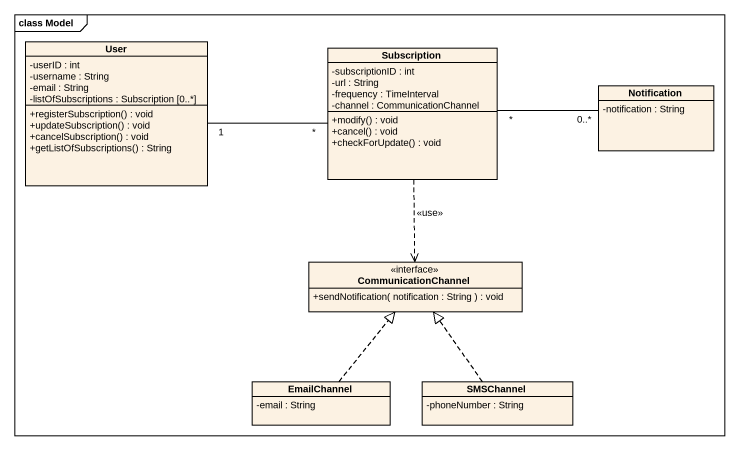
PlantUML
@startuml
mainframe class Model
hide circle
hide empty members
skinparam classAttributeIconSize 0
class User {
  -userID : int
  -username : String
  -email : String
  -listOfSubscriptions : Subscription [0..*]
  +registerSubscription() : void
  +updateSubscription() : void
  +cancelSubscription() : void
  +getListOfSubscriptions() : String
}
class Subscription {
  -subscriptionID : int
  -url : String
  -frequency : TimeInterval
  -channel : CommunicationChannel
  +modify() : void
  +cancel() : void
  +checkForUpdate() : void
}
class Notification {
  -notification : String
}
interface CommunicationChannel {
  +sendNotification( notification : String ) : void
}
class EmailChannel {
  -email : String
}
class SMSChannel {
  -phoneNumber : String
}
User "1" -right- "*" Subscription
Subscription "*" -right- "0..*" Notification
Subscription ..> CommunicationChannel : <<use>>
EmailChannel .up.|> CommunicationChannel
SMSChannel .up.|> CommunicationChannel
@enduml
